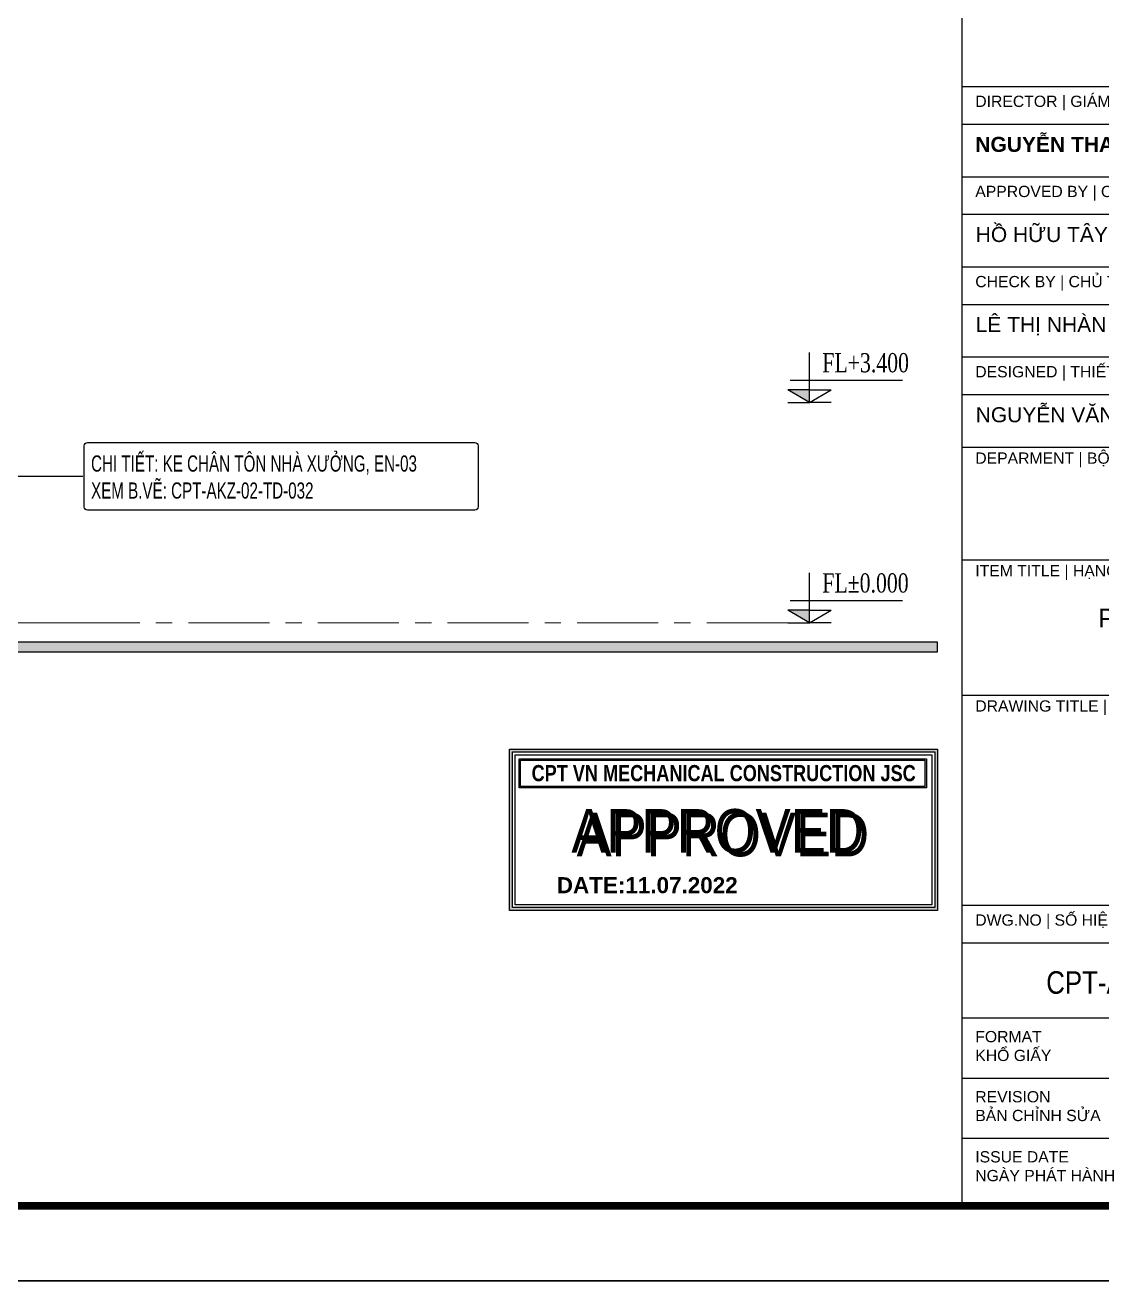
# Model space of a CAD drawing. Header units: inches. Extents: x 340055 to 349452, y -34649 to -30845.
# Drawn here: x 348068.1 to 348234.3, y -32248.6 to -32054.8 of the extents above; entities that cross this region are included whole.
import ezdxf
from ezdxf.enums import TextEntityAlignment as Align

# ---------------------------------------------------------------- set-up
doc = ezdxf.new("R2010")
doc.units = ezdxf.units.IN
doc.header["$MEASUREMENT"] = 0
doc.linetypes.add('CENTER', pattern=[2, 1.25, -0.25, 0.25, -0.25])
for name, color, linetype in [('0 @ 1', 7, 'Continuous'), ('001-TRUC', 252, 'CENTER'), ('1', 1, 'Continuous'), ('250', 250, 'Continuous'), ('3', 3, 'Continuous'), ('9', 9, 'Continuous'), ('DIM', 8, 'Continuous'), ('NET IN', 3, 'Continuous')]:
    doc.layers.add(name, color=color, linetype=linetype)
doc.layers.add('Cover text', color=7, linetype='Continuous', true_color=0x52370f)
for name, color, linetype, lineweight in [('TEXT @ 1', 7, 'Continuous', 20), ('TL-TIILE BLOCK A2$0$TL-TITLE BLOCK - TEXT @ 1', 7, 'Continuous', 25), ('TL-TIILE BLOCK A2$0$TL-TITLE BLOCK 1', 7, 'Continuous', 50), ('TL-TIILE BLOCK A2$0$TL-TITLE BLOCK 2', 7, 'Continuous', 25)]:
    doc.layers.add(name, color=color, linetype=linetype, lineweight=lineweight)
doc.styles.add('2501', font='', dxfattribs={"height": 250})
doc.styles.add('HX3', font='')
doc.styles.add('ST1', font='times.ttf', dxfattribs={"width": 0.7})
doc.styles.add('ST1H', font='vnshxh.shx', dxfattribs={"width": 0.7})
doc.styles.add('TIEU DE', font='', dxfattribs={"width": 0.8})
doc.styles.add('TL-TIILE BLOCK A2$0$MEP-TEXT T.BLOCK 1', font='arial.ttf', dxfattribs={"height": 1.5})
doc.styles.add('TL-TIILE BLOCK A2$0$MEP-TEXT T.BLOCK 2', font='arial.ttf')
doc.styles.add('vntimeh.shx', font='vntimeh.shx', dxfattribs={"width": 0.8, "bigfont": 'bigfont.shx'})
doc.styles.get('2501').set_extended_font_data('.VnArialH', bold=True)
doc.styles.get('HX3').set_extended_font_data('.VnBlackH')
doc.styles.get('TIEU DE').set_extended_font_data('.VnArial NarrowH')
doc.dimstyles.new('100', dxfattribs={"dimtxt": 3, "dimasz": 1.5, "dimexe": 1, "dimexo": 0, "dimgap": 1, "dimtad": 1, "dimdec": 0, "dimlfac": 100, "dimzin": 0, "dimdsep": 46, "dimtxsty": 'ST1', "dimblk": 'OBLIQUE', "dimcen": 1, "dimdle": 1, "dimclrd": 8, "dimclre": 8, "dimclrt": 3, "dimadec": 0, "dimazin": 0, "dimtfac": 1, "dimtdec": 0, "dimtix": 1, "dimtmove": 1, "dimatfit": 3, "dimfxl": 0, "dimtolj": 1, "dimtzin": 0, "dimlwd": -1, "dimlwe": -1, "dimarcsym": 0})

# ---------------------------------------------------------------- blocks, each defined once
blk = doc.blocks.new('cos')
at = {"color": 8}
for p, q in [((0, 0), (0, 7.82)), ((0, 1.99), (-3.39, 1.99)), ((0, 0), (-3.39, 1.99)), ((-3, 3.49), (14.52, 3.49)), ((0, 1.99), (3.39, 1.99)), ((0, 0), (3.39, 1.99))]:
    blk.add_line(p, q, dxfattribs=at)
at = {"color": 4}
for p in [(-3.39, 0), (3.39, 0)]:
    blk.add_line(p, (0, 0), dxfattribs=at)
at = {"color": 8}
blk.add_solid([(0, 0), (-3.39, 1.99), (0, 1.99)], dxfattribs=at)
at = {"layer": '3', "color": 3, "style": 'vntimeh.shx', "width": 0.75}
blk.add_attdef('DSD', (1.32, 4.73), '', height=3, dxfattribs=at)
blk = doc.blocks.new('DAUKIEMSOAT')
at = {"layer": '1'}
h = blk.add_hatch(color=10, dxfattribs=at)
h.dxf.hatch_style = 1
h.paths.add_polyline_path([(-1009.3, -10752.83), (-1009.3, -10728.79), (-944.11, -10728.79), (-944.11, -10752.83)], flags=16)
h.paths.add_polyline_path([(-1009.73, -10753.26), (-1009.73, -10728.36), (-943.68, -10728.36), (-943.68, -10753.26)])
h = blk.add_hatch(color=10, dxfattribs=at)
h.dxf.hatch_style = 1
h.paths.add_polyline_path([(-945.66, -10734.13), (-1008.05, -10734.13), (-1008.05, -10730.05), (-945.66, -10730.05)], flags=16)
h.paths.add_polyline_path([(-945.4, -10729.86), (-945.4, -10734.33), (-1008.24, -10734.33), (-1008.24, -10729.86)])
at = {"layer": '1', "color": 10}
for points in [[(-1009.73, -10753.26), (-1009.73, -10728.36), (-943.68, -10728.36), (-943.68, -10753.26)], [(-1009.3, -10752.83), (-1009.3, -10728.79), (-944.11, -10728.79), (-944.11, -10752.83)], [(-1008.87, -10752.4), (-1008.87, -10729.22), (-944.54, -10729.22), (-944.54, -10752.4)], [(-945.4, -10729.86), (-945.4, -10734.33), (-1008.24, -10734.33), (-1008.24, -10729.86)], [(-945.66, -10734.13), (-1008.05, -10734.13), (-1008.05, -10730.05), (-945.66, -10730.05)]]:
    blk.add_lwpolyline(points, close=True, dxfattribs=at)
at = {"layer": '1', "color": 10, "style": '2501', "width": 0.8}
blk.add_text('CPT VN MECHANICAL CONSTRUCTION JSC', height=2.5, dxfattribs=at).set_placement((-1006.34, -10733.32))
at = {"layer": '1', "color": 10, "style": 'HX3', "width": 0.9}
blk.add_text('APPROVED', height=6.75, dxfattribs=at).set_placement((-977.64, -10744.37), align=Align.CENTER)
at = {"layer": '1', "color": 251, "linetype": 'Continuous', "true_color": 0x645e5e, "style": 'HX3', "width": 0.9}
blk.add_text('APPROVED', height=6.75, dxfattribs=at).set_placement((-976.82, -10744.92), align=Align.CENTER)
at = {"layer": '1', "color": 10, "style": '2501'}
blk.add_attdef('DATE', text='', height=2.48, dxfattribs=at).set_placement((-1002.45, -10749.37), align=Align.MIDDLE_LEFT)
blk = doc.blocks.new('A$C57dc6cef')
at = {"layer": 'DIM', "color": 1}
blk.add_blockref('DAUKIEMSOAT', (1009.73, 10753.26), dxfattribs=at).add_auto_attribs({'DATE': 'DATE:11.07.2022'})
blk = doc.blocks.new('A$Cc64c765f')
at = {"layer": '9'}
blk.add_blockref('A$C57dc6cef', (-1.75, 0), dxfattribs=at)
blk = doc.blocks.new('_Oblique')
at = {"color": 0, "linetype": 'ByBlock', "lineweight": -2}
blk.add_line((-0.5, -0.5), (0.5, 0.5), dxfattribs=at)
blk = doc.blocks.new('kt kien truc 1')
at = {"layer": 'Defpoints', "color": 8}
blk.add_lwpolyline([(0, 0), (594, 0), (594, 420), (0, 420)], close=True, dxfattribs=at)
at = {"layer": 'TL-TIILE BLOCK A2$0$TL-TITLE BLOCK 1', "const_width": 1}
blk.add_lwpolyline([(20, 10), (579, 10), (584, 15), (584, 405), (579, 410), (20, 410), (15, 405), (15, 15)], close=True, dxfattribs=at)
at = {"layer": 'TL-TIILE BLOCK A2$0$TL-TITLE BLOCK 2'}
for p, q in [((509, 410), (509, 10)), ((509, 159), (584, 159)), ((509, 154), (559, 154)), ((509, 147), (584, 147)), ((509, 142), (559, 142)), ((509, 135), (584, 135)), ((509, 130), (559, 130)), ((509, 123), (584, 123)), ((509, 118), (559, 118)), ((509, 111), (584, 111)), ((509, 96), (584, 96)), ((509, 78), (584, 78)), ((509, 50), (584, 50)), ((509, 45), (584, 45)), ((509, 35), (584, 35)), ((509, 27), (584, 27)), ((509, 19), (584, 19))]:
    blk.add_line(p, q, dxfattribs=at)
at = {"layer": '0 @ 1', "insert": (510.79, 152.31), "char_height": 2, "attachment_point": 1, "style": 'TL-TIILE BLOCK A2$0$MEP-TEXT T.BLOCK 2'}
blk.add_mtext_dynamic_manual_height_columns('\\pt10;{\\fArial|b1|i0|c0|p34;NGUYỄN THANH BẢO}', width=32.1571, gutter_width=12.5, heights=[0], dxfattribs=at)
at = {"layer": 'TEXT @ 1', "attachment_point": 1, "style": 'TL-TIILE BLOCK A2$0$MEP-TEXT T.BLOCK 1'}
for s, width, insert, char_height in [('{\\C1;HỒ HỮU TÂY}', 50.8254, (510.84, 140.31), 2), ('{\\C1;LÊ THỊ NHÀN}', 50.8254, (510.84, 128.31), 2), ('{\\C1;NGUYỄN VĂN THẮNG}', 50.8254, (510.84, 116.31), 2), ('\\pi10.78205;{\\C1;POWDER WAREHOUSE\\P     KHU SƠN BỘT}', 64.0147, (516.35, 89.49), 2.5)]:
    blk.add_mtext_dynamic_manual_height_columns(s, width=width, gutter_width=15, heights=[0], dxfattribs=dict(at, insert=insert, char_height=char_height))
at = {"layer": 'TL-TIILE BLOCK A2$0$TL-TITLE BLOCK - TEXT @ 1', "char_height": 1.5, "attachment_point": 1, "style": 'TL-TIILE BLOCK A2$0$MEP-TEXT T.BLOCK 1'}
for s, width, insert in [('DIRECTOR | GIÁM ĐỐC', 57.2397, (510.78, 157.79)), ('APPROVED BY | CHỦ NHIỆM THIẾT KẾ', 57.2397, (510.78, 145.79)), ('CHECK BY | CHỦ TRÌ THIẾT KẾ', 50.8254, (510.78, 133.79)), ('DESIGNED | THIẾT KẾ', 44.9979, (510.78, 121.79)), ('DEPARMENT | BỘ MÔN', 63.0963, (510.78, 110.29)), ('ITEM TITLE | HẠNG MỤC THIẾT KẾ', 63.0963, (510.78, 95.29)), ('DRAWING TITLE | TÊN BẢN VẼ', 63.0963, (510.78, 77.29)), ('DWG.NO | SỐ HIỆU BẢN VẼ', 37.618, (510.78, 48.79)), ('FORMAT', 21.1246, (510.78, 33.27)), ('KHỔ GIẤY', 31.0296, (510.78, 30.77)), ('REVISION', 21.1246, (510.78, 25.27)), ('BẢN CHỈNH SỬA', 31.0296, (510.78, 22.77)), ('ISSUE DATE', 21.1246, (510.78, 17.27)), ('NGÀY PHÁT HÀNH', 31.0296, (510.78, 14.77))]:
    blk.add_mtext_dynamic_manual_height_columns(s, width=width, gutter_width=15, heights=[0], dxfattribs=dict(at, insert=insert))

msp = doc.modelspace()

# ---------------------------------------------------------------- hatches: boundary and pattern name
h = msp.add_hatch()
h.set_pattern_fill('AR-CONC', color=8, scale=0.25, style=0)
h.set_pattern_definition([(130, (671483.1081, 6578.9344), (-1.7931504565, -0.1568803375), [0.1875, -2.0625]), (185, (671483.108, 6578.9344), (0.346878334, 1.880480334), [0.15, -1.65]), (79.5486, (671482.9587, 6578.9213), (-1.446273454, 1.723598855), [0.159350475, -1.75285528]), (133.8158, (671483.108, 6579.4344), (-2.668102622, -0.413797536), [0.28125, -3.09375]), (83.3644, (671482.8857, 6579.4), (-2.336656764, 2.435294677), [0.23902572, -2.6292825]), (188.8158, (671483.108, 6579.4344), (-2.336654863, 2.435296502), [0.225, -2.475]), (159, (671482.8581, 6579.3094), (-1.49226763, -1.0065472267), [0.1875, -2.0625]), (214, (671482.858, 6579.3094), (-0.60828833, 1.812875113), [0.15, -1.65]), (108.5486, (671482.7337, 6579.2255), (-2.100556571, 0.806326242), [0.159350475, -1.75285528]), (142.5, (671483.1081, 6578.9344), (-0.0303996383, 0.8322346346), [0, -1.63, 0, -1.675, 0, -1.65625]), (172.5, (671483.1081, 6578.9344), (-0.6576738436, 0.9860292797), [0, -0.955, 0, -1.5925, 0, -0.63125]), (212.5, (671483.6656, 6578.9344), (-1.3345560904, -0.0563871793), [0, -0.625, 0, -1.95, 0, -2.5875]), (222.5, (671483.9156, 6578.9344), (-1.4579654234, 0.250262456), [0, -0.8125, 0, -1.295, 0, -1.8375])])
h.paths.add_polyline_path([(348055.2649, -32148.5373), (348055.2649, -32151.5373), (348056.7649, -32151.5373), (348208.9359, -32151.5373), (348208.9359, -32150.0373), (348056.7649, -32150.0373), (348056.7649, -32147.0373), (348055.2649, -32147.0373), (347924.2644, -32147.0373), (347924.2644, -32148.5373)])

# ---------------------------------------------------------------- linework, layer by layer
at = {"color": 8}
msp.add_lwpolyline([(348055.2649, -32148.5373), (348055.2649, -32151.5373), (348056.7649, -32151.5373), (348208.9359, -32151.5373), (348208.9359, -32150.0373), (348056.7649, -32150.0373), (348056.7649, -32147.0373), (348055.2649, -32147.0373), (347924.2644, -32147.0373), (347924.2644, -32148.5373)], close=True, dxfattribs=at)
at = {"layer": '001-TRUC', "lineweight": 0, "ltscale": 10}
for p, q in [((348185.8009, -32147.0373), (347673.6961, -32147.0373)), ((348078.8626, -32147.0373), (347739.284, -32147.0373))]:
    msp.add_line(p, q, dxfattribs=at)

# ---------------------------------------------------------------- block references
msp.add_blockref('A$Cc64c765f', (348144.6322, -32191.4281))
at = {"layer": '250'}
ref = msp.add_blockref('cos', (348189.1504, -32113.0373), dxfattribs=dict(at, xscale=0.98876953125, yscale=0.98876953125, zscale=0.98876953125))
ref.add_attrib('DSD', 'FL+3.400', (348191.1427, -32108.3617), dxfattribs={"layer": '3', "color": 3, "height": 2.96631, "style": 'vntimeh.shx', "width": 0.75})
ref = msp.add_blockref('cos', (348189.1504, -32147.0373), dxfattribs=dict(at, xscale=0.98876953125, yscale=0.98876953125, zscale=0.98876953125))
ref.add_attrib('DSD', 'FL%%p0.000', (348191.1427, -32142.3617), dxfattribs={"layer": '3', "color": 3, "height": 2.96631, "style": 'vntimeh.shx', "width": 0.75})

# ---------------------------------------------------------------- leaders
at = {"color": 240, "true_color": 0xf90627}
msp.add_leader([(348061.1469, -32118.9025), (348062.2874, -32124.4189), (348077.2288, -32124.4189)], dimstyle='100', override={"dimgap": 1, "dimtad": 0, "dimfxl": 0.18}, dxfattribs=at)

# ---------------------------------------------------------------- next in the draw order: texts
at = {"layer": '3', "insert": (348078.2813, -32124.5437), "char_height": 2.5, "attachment_point": 4, "style": 'ST1H', "bg_fill": 2}
msp.add_mtext('\\A1;CHI TIÕT: ke ch©n t«n nhµ x\xadëng, en-03\\PXEM b.VÏ: CPT-AKZ-02-TD-032', dxfattribs=at)

# ---------------------------------------------------------------- next in the draw order: linework, layer by layer
at = {"color": 240, "true_color": 0xf90627}
msp.add_lwpolyline([(348077.7288, -32119.2016), (348137.5305, -32119.2016, -0.41421356), (348138.0305, -32119.7016), (348138.0305, -32129.1363, -0.41421356), (348137.5305, -32129.6363), (348077.7288, -32129.6363, -0.41421356), (348077.2288, -32129.1363), (348077.2288, -32119.7016, -0.41421356)], format="xyb", close=True, dxfattribs=at)
at = {"layer": 'NET IN'}
msp.add_lwpolyline([(347622.4698, -31762.0222), (348311.2497, -31762.0222), (348311.2497, -32248.6227), (347622.4698, -32248.6227)], close=True, dxfattribs=at)

# ---------------------------------------------------------------- next in the draw order: block references
at = {"layer": '3'}
ref = msp.add_blockref('kt kien truc 1', (347622.4699, -32248.6227), dxfattribs=dict(at, xscale=1.159562065285868, yscale=1.159562065285868, zscale=1.159562065285868))
ref.add_attrib('STT', 'CPT-AKZ-02-TD-009', dxfattribs={"layer": 'Cover text', "ltscale": 0.5, "height": 3.478686, "style": 'TIEU DE'}).set_placement((348244.4128, -32202.5573), align=Align.MIDDLE_CENTER)

doc.saveas('drawing.dxf')
